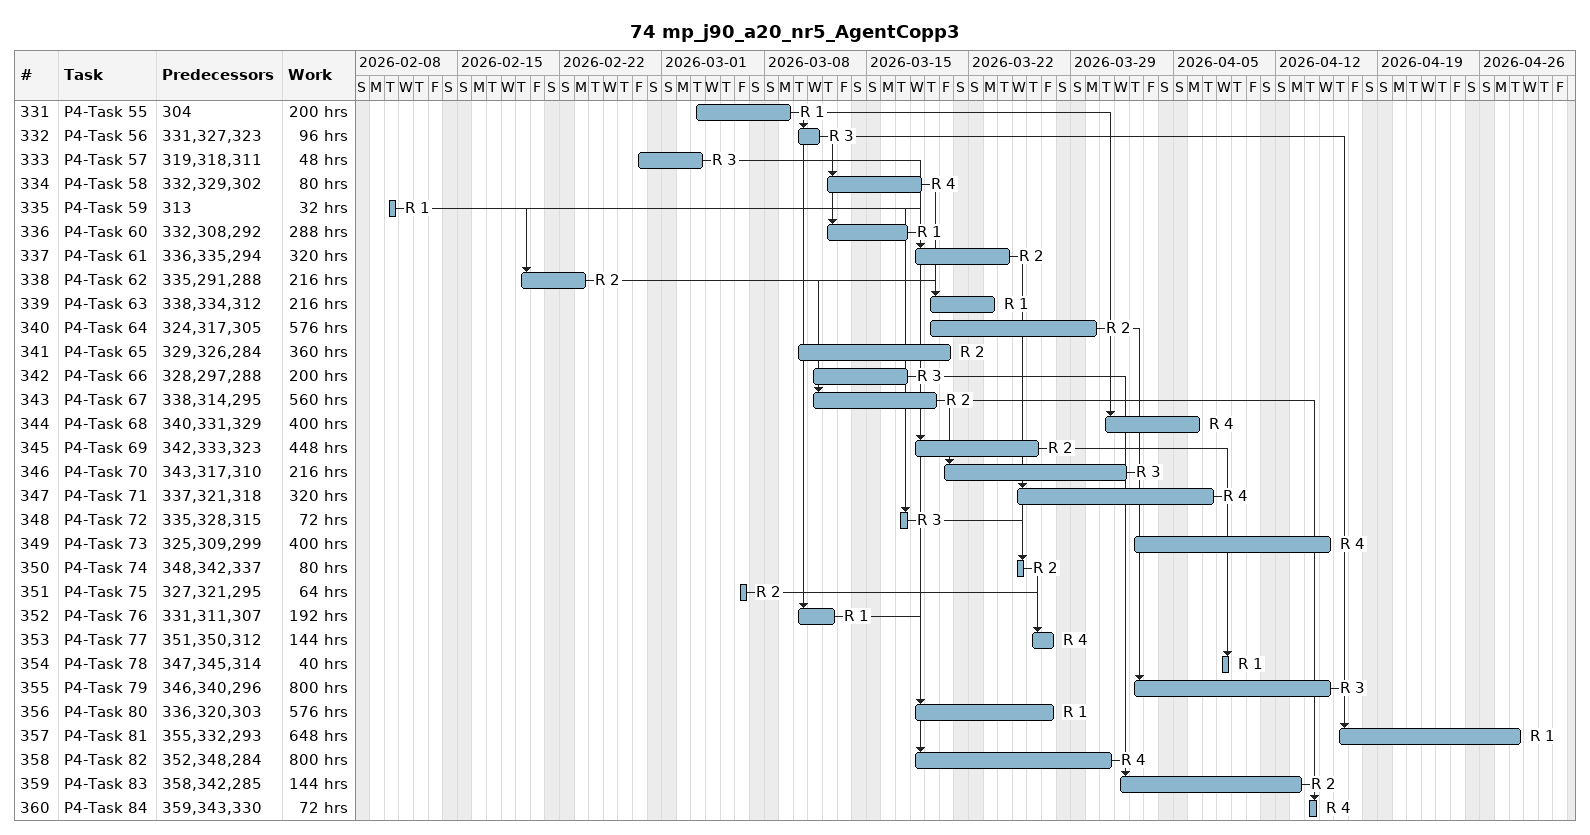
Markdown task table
74 mp_j90_a20_nr5_AgentCopp3

| ID | Task | Start | Finish | Predecessors | Resources | Work (h) |
|---|---|---|---|---|---|---|
| 331 | P4-Task 55 | 2026-03-03 | 2026-03-09 | 304 | R 1 | 200 |
| 332 | P4-Task 56 | 2026-03-10 | 2026-03-11 | 331, 327, 323 | R 3 | 96 |
| 333 | P4-Task 57 | 2026-02-27 | 2026-03-03 | 319, 318, 311 | R 3 | 48 |
| 334 | P4-Task 58 | 2026-03-12 | 2026-03-18 | 332, 329, 302 | R 4 | 80 |
| 335 | P4-Task 59 | 2026-02-10 | 2026-02-10 | 313 | R 1 | 32 |
| 336 | P4-Task 60 | 2026-03-12 | 2026-03-17 | 332, 308, 292 | R 1 | 288 |
| 337 | P4-Task 61 | 2026-03-18 | 2026-03-24 | 336, 335, 294 | R 2 | 320 |
| 338 | P4-Task 62 | 2026-02-19 | 2026-02-23 | 335, 291, 288 | R 2 | 216 |
| 339 | P4-Task 63 | 2026-03-19 | 2026-03-23 | 338, 334, 312 | R 1 | 216 |
| 340 | P4-Task 64 | 2026-03-19 | 2026-03-30 | 324, 317, 305 | R 2 | 576 |
| 341 | P4-Task 65 | 2026-03-10 | 2026-03-20 | 329, 326, 284 | R 2 | 360 |
| 342 | P4-Task 66 | 2026-03-11 | 2026-03-17 | 328, 297, 288 | R 3 | 200 |
| 343 | P4-Task 67 | 2026-03-11 | 2026-03-19 | 338, 314, 295 | R 2 | 560 |
| 344 | P4-Task 68 | 2026-03-31 | 2026-04-06 | 340, 331, 329 | R 4 | 400 |
| 345 | P4-Task 69 | 2026-03-18 | 2026-03-26 | 342, 333, 323 | R 2 | 448 |
| 346 | P4-Task 70 | 2026-03-20 | 2026-04-01 | 343, 317, 310 | R 3 | 216 |
| 347 | P4-Task 71 | 2026-03-25 | 2026-04-07 | 337, 321, 318 | R 4 | 320 |
| 348 | P4-Task 72 | 2026-03-17 | 2026-03-17 | 335, 328, 315 | R 3 | 72 |
| 349 | P4-Task 73 | 2026-04-02 | 2026-04-15 | 325, 309, 299 | R 4 | 400 |
| 350 | P4-Task 74 | 2026-03-25 | 2026-03-25 | 348, 342, 337 | R 2 | 80 |
| 351 | P4-Task 75 | 2026-03-06 | 2026-03-06 | 327, 321, 295 | R 2 | 64 |
| 352 | P4-Task 76 | 2026-03-10 | 2026-03-12 | 331, 311, 307 | R 1 | 192 |
| 353 | P4-Task 77 | 2026-03-26 | 2026-03-27 | 351, 350, 312 | R 4 | 144 |
| 354 | P4-Task 78 | 2026-04-08 | 2026-04-08 | 347, 345, 314 | R 1 | 40 |
| 355 | P4-Task 79 | 2026-04-02 | 2026-04-15 | 346, 340, 296 | R 3 | 800 |
| 356 | P4-Task 80 | 2026-03-18 | 2026-03-27 | 336, 320, 303 | R 1 | 576 |
| 357 | P4-Task 81 | 2026-04-16 | 2026-04-28 | 355, 332, 293 | R 1 | 648 |
| 358 | P4-Task 82 | 2026-03-18 | 2026-03-31 | 352, 348, 284 | R 4 | 800 |
| 359 | P4-Task 83 | 2026-04-01 | 2026-04-13 | 358, 342, 285 | R 2 | 144 |
| 360 | P4-Task 84 | 2026-04-14 | 2026-04-14 | 359, 343, 330 | R 4 | 72 |
